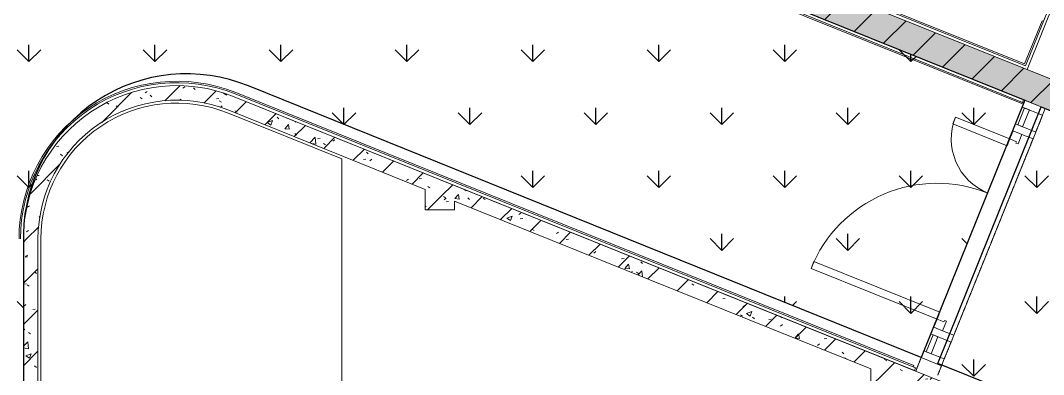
# Model space of a CAD drawing. Header units: millimetres. Extents: x -584918 to 2941280, y 3000189 to 4229862.
# Drawn here: x -453326 to -446325, y 3865582 to 3868007 of the extents above; entities that cross this region are included whole.
import ezdxf

# ---------------------------------------------------------------- set-up
doc = ezdxf.new("R2010")
doc.units = ezdxf.units.MM
doc.linetypes.add('ASVP_Штриховая_ш3 п1_5', pattern=[4.5, 3, -1.5])
for name, color, linetype, lineweight in [('Витраж', 7, 'Continuous', 0), ('Двери', 7, 'Continuous', 0), ('Линии разделители', 7, 'ASVP_Штриховая_ш3 п1_5', 0), ('Панели витража', 7, 'Continuous', 0), ('Перекрытие', 7, 'Continuous', 0), ('Стены внутренние', 7, 'Continuous', 0), ('Стены несущие', 7, 'Continuous', 0), ('Стены отделка', 7, 'Continuous', 0), ('экспертиза условные обозначения', 1, 'Continuous', 0)]:
    doc.layers.add(name, color=color, linetype=linetype, lineweight=lineweight)
pattern_1 = [(45, (-445536.98, 3844560.27), (-141.4214, 141.4214), [])]
pattern_2 = [(50, (-445536.98, 3844560.27), (364.368, -31.8783), [38.1, -419.1]), (355, (-445536.98, 3844560.27), (-70.486, 382.1133), [30.48, -335.28]), (100.451, (-445506.6, 3844557.6), (293.885, 350.2334), [32.38, -356.18]), (46.184, (-445537, 3844661.87), (542.1585, -84.086), [57.15, -628.65]), (96.636, (-445491.8, 3844654.86), (474.805, 494.855), [48.57, -534.27]), (351.184, (-445537, 3844661.87), (474.81, 494.85), [45.72, -502.92]), (21, (-445486.18, 3844636.47), (303.2285, -204.5305), [38.1, -419.1]), (326, (-445486.18, 3844636.47), (123.604, 368.376), [30.48, -335.28]), (71.451, (-445460.9, 3844619.42), (426.834, 163.8427), [32.38, -356.18]), (37.5, (-445536.98, 3844560.27), (6.17665, 169.11015), [16.764, -314.452, 16.764, -323.596, -336.55]), (37.5, (-445536.98, 3844560.27), (6.17665, 169.11015), [-671.576, 16.764, -319.786]), (7.5, (-445536.98, 3844560.27), (133.6389, 200.3615), [16.764, -177.292, 16.764, -306.832, -128.27]), (7.5, (-445536.98, 3844560.27), (133.6389, 200.3615), [-517.652, 16.764, -111.506]), (327.5, (-445650.27, 3844560.27), (271.1818, -11.45836), [16.764, -110.236, 16.764, -379.476, -525.78]), (327.5, (-445650.27, 3844560.27), (271.1818, -11.45836), [-523.24, 16.764, -509.016]), (317.5, (-445701.07, 3844560.27), (296.2585, 50.8528), [16.764, -148.336, 16.764, -246.38, -373.38]), (317.5, (-445701.07, 3844560.27), (296.2585, 50.8528), [-428.244, 16.764, -356.616])]
pattern_3 = [(90, (-445940.84, 3599179.46), (-431.0523, 431.0523), [114.3, -747.8046]), (45, (-445940.84, 3599179.46), (-431.0523, 431.0523), [114.3, -495.3]), (135, (-445940.84, 3599179.46), (-431.0523, -431.0523), [114.3, -495.3])]

# ---------------------------------------------------------------- blocks, each defined once
blk = doc.blocks.new('Прямоугольный импост - 50х150 мм-7546359-АР Этаж 02')
at = {"layer": 'Витраж', "lineweight": 18}
for p, q in [((0, 115), (-50, 115)), ((-50, 115), (-50, -35)), ((0, -35), (0, 115)), ((-50, -35), (0, -35))]:
    blk.add_line(p, q, dxfattribs=at)
blk = doc.blocks.new('ASVP_ДверьАлюминиеваяВитражная_2 полотна - Остекленная Внутренняя-7554606-АР Этаж 02')
at = {"layer": 'Двери', "lineweight": 18}
for p, q in [((-665, 962.5), (-615, 962.5)), ((-665, 32.5), (-665, 962.5)), ((-615, 962.5), (-615, 32.5)), ((665, 432.5), (615, 432.5)), ((615, 432.5), (615, 32.5)), ((665, 32.5), (665, 432.5)), ((-725, 32.5), (-665, 32.5)), ((-725, -32.5), (-725, 32.5)), ((-615, 32.5), (-665, 32.5)), ((-665, 32.5), (-665, -17.5)), ((615, 32.5), (665, 32.5)), ((725, 32.5), (665, 32.5)), ((665, 32.5), (665, -17.5)), ((725, -32.5), (725, 32.5)), ((-655, -32.5), (-725, -32.5)), ((-665, -17.5), (-655, -17.5)), ((-655, -17.5), (-655, -32.5)), ((665, -17.5), (655, -17.5)), ((655, -17.5), (655, -32.5)), ((655, -32.5), (725, -32.5))]:
    blk.add_line(p, q, dxfattribs=at)
at = {"layer": 'Двери'}
for centre, radius, start, end in [((-665, 32.5), 930, 360, 90), ((665, 32.5), 400, 90, 180)]:
    blk.add_arc(centre, radius, start, end, dxfattribs=at)
blk = doc.blocks.new('Системная панель - Cтеклопакет Двухкамерный_36 мм-7554980-АР Этаж 02')
at = {"layer": 'Панели витража', "lineweight": 18}
for p, q in [((62.5, 18), (-62.5, 18)), ((-62.5, 18), (-62.5, -18)), ((62.5, -18), (62.5, 18)), ((-62.5, -18), (62.5, -18))]:
    blk.add_line(p, q, dxfattribs=at)
blk = doc.blocks.new('Прямоугольный импост - 50х150 мм-7546361-АР Этаж 02')
at = {"layer": 'Витраж', "lineweight": 18}
for p, q in [((-50, 115), (0, 115)), ((-50, -35), (-50, 115)), ((0, 115), (0, -35)), ((0, -35), (-50, -35))]:
    blk.add_line(p, q, dxfattribs=at)
blk = doc.blocks.new('Прямоугольный импост - 50х120 мм _горизонтальный импост витража_-6338275-АР Этаж 02')
at = {"layer": 'Витраж'}
for p, q in [((-1607, 21184.6), (-1560.2, 21300.5)), ((-1448.9, 21255.7), (-1495.6, 21139.7))]:
    blk.add_line(p, q, dxfattribs=at)
blk = doc.blocks.new('Прямоугольный импост - 50х150 мм-7554605-АР Этаж 02')
at = {"layer": 'Витраж', "lineweight": 18}
for p, q in [((-25, 115), (25, 115)), ((-25, -35), (-25, 115)), ((25, 115), (25, 32.5)), ((25, -35), (-25, -35)), ((25, -32.5), (25, -35))]:
    blk.add_line(p, q, dxfattribs=at)
blk = doc.blocks.new('Прямоугольный импост - 50х150 мм-V76-АР Этаж 02')
at = {"layer": 'Витраж', "lineweight": 18}
for p, q in [((-25, 115), (25, 115)), ((-25, 32.5), (-25, 115)), ((25, 115), (25, -35)), ((-25, -35), (-25, -32.5)), ((25, -35), (-25, -35))]:
    blk.add_line(p, q, dxfattribs=at)

msp = doc.modelspace()

# ---------------------------------------------------------------- hatches: boundary and pattern name
at = {"layer": 'Стены внутренние'}
h = msp.add_hatch(dxfattribs=at)
h.set_pattern_fill('FP_1', color=256, style=0, pattern_type=2)
h.set_pattern_definition(pattern_1)
h.paths.add_polyline_path([(-444546.396, 3866692.656), (-444471.64, 3866878.16), (-448077.985, 3868331.463), (-448152.74, 3868145.959), (-444553.871, 3866695.669)])
h.paths.add_polyline_path([(-449544.018, 3868706.624), (-449469.263, 3868892.127), (-449899.33, 3869065.438), (-449974.085, 3868879.934), (-449582.653, 3868722.193)])
h.paths.add_polyline_path([(-451365.364, 3869440.599), (-451290.609, 3869626.103), (-452930.613, 3870287), (-453005.368, 3870101.496), (-451372.839, 3869443.611)])
h = msp.add_hatch(dxfattribs=at)
h.set_pattern_fill('FP_2', color=256, style=0, pattern_type=2)
h.set_pattern_definition(pattern_2)
h.paths.add_polyline_path([(-444546.396, 3866692.656), (-444471.64, 3866878.16), (-448077.985, 3868331.463), (-448152.74, 3868145.959), (-444553.871, 3866695.669)])
h.paths.add_polyline_path([(-449544.018, 3868706.624), (-449469.263, 3868892.127), (-449899.33, 3869065.438), (-449974.085, 3868879.934), (-449582.653, 3868722.193)])
h.paths.add_polyline_path([(-451365.364, 3869440.599), (-451290.609, 3869626.103), (-452930.613, 3870287), (-453005.368, 3870101.496), (-451372.839, 3869443.611)])
h = msp.add_hatch(dxfattribs=at)
h.set_pattern_fill('FP_1', color=256, style=0, pattern_type=2)
h.set_pattern_definition(pattern_1)
h.paths.add_polyline_path([(-453306.082, 3866511.202), (-453206.082, 3866511.202), (-453199.815, 3866620.149), (-453179.946, 3866731.542), (-453150.168, 3866832.311), (-453107.444, 3866932.727), (-453053.486, 3867027.581), (-452989.006, 3867115.621), (-452914.856, 3867195.686), (-452832.012, 3867266.719), (-452741.569, 3867327.782), (-452636.538, 3867381.188), (-452534.343, 3867419.057), (-452436.983, 3867443.82), (-452328.836, 3867458.412), (-452219.729, 3867460.506), (-452107.142, 3867449.228), (-451997.341, 3867424.875), (-451900.995, 3867392.345), (-451863.617, 3867485.097), (-451971.434, 3867521.883), (-452082.602, 3867546.772), (-452195.812, 3867559.471), (-452313.132, 3867559.471), (-452427.967, 3867546.772), (-452539.643, 3867521.889), (-452649.748, 3867484.172), (-452745.89, 3867439.959), (-452843.624, 3867381.429), (-452934.443, 3867312.655), (-453017.276, 3867234.448), (-453091.149, 3867147.727), (-453155.192, 3867053.513), (-453208.652, 3866952.916), (-453250.899, 3866847.119), (-453283.031, 3866727.658), (-453300.163, 3866620.149)])
h = msp.add_hatch(dxfattribs=at)
h.set_pattern_fill('FP_2', color=256, style=0, pattern_type=2)
h.set_pattern_definition(pattern_2)
h.paths.add_polyline_path([(-453306.082, 3866511.202), (-453206.082, 3866511.202), (-453199.815, 3866620.149), (-453179.946, 3866731.542), (-453150.168, 3866832.311), (-453107.444, 3866932.727), (-453053.486, 3867027.581), (-452989.006, 3867115.621), (-452914.856, 3867195.686), (-452832.012, 3867266.719), (-452741.569, 3867327.782), (-452636.538, 3867381.188), (-452534.343, 3867419.057), (-452436.983, 3867443.82), (-452328.836, 3867458.412), (-452219.729, 3867460.506), (-452107.142, 3867449.228), (-451997.341, 3867424.875), (-451900.995, 3867392.345), (-451863.617, 3867485.097), (-451971.434, 3867521.883), (-452082.602, 3867546.772), (-452195.812, 3867559.471), (-452313.132, 3867559.471), (-452427.967, 3867546.772), (-452539.643, 3867521.889), (-452649.748, 3867484.172), (-452745.89, 3867439.959), (-452843.624, 3867381.429), (-452934.443, 3867312.655), (-453017.276, 3867234.448), (-453091.149, 3867147.727), (-453155.192, 3867053.513), (-453208.652, 3866952.916), (-453250.899, 3866847.119), (-453283.031, 3866727.658), (-453300.163, 3866620.149)])
h = msp.add_hatch(dxfattribs=at)
h.set_pattern_fill('FP_1', color=256, style=0, pattern_type=2)
h.set_pattern_definition(pattern_1)
h.paths.add_polyline_path([(-445819.684, 3864941.668), (-445782.306, 3865034.42), (-451863.617, 3867485.097), (-451900.995, 3867392.345), (-446049.846, 3865034.42)])
h = msp.add_hatch(dxfattribs=at)
h.set_pattern_fill('FP_2', color=256, style=0, pattern_type=2)
h.set_pattern_definition(pattern_2)
h.paths.add_polyline_path([(-445819.684, 3864941.668), (-445782.306, 3865034.42), (-451863.617, 3867485.097), (-451900.995, 3867392.345), (-446049.846, 3865034.42)])
h = msp.add_hatch(dxfattribs=at)
h.set_pattern_fill('FP_1', color=256, style=0, pattern_type=2)
h.set_pattern_definition(pattern_1)
h.paths.add_polyline_path([(-450456.082, 3866709.598), (-450356.082, 3866709.598), (-450356.082, 3866769.769), (-450556.082, 3866850.366), (-450556.082, 3866709.598), (-450548.528, 3866709.598)])
h = msp.add_hatch(dxfattribs=at)
h.set_pattern_fill('FP_2', color=256, style=0, pattern_type=2)
h.set_pattern_definition(pattern_2)
h.paths.add_polyline_path([(-450456.082, 3866709.598), (-450356.082, 3866709.598), (-450356.082, 3866769.769), (-450556.082, 3866850.366), (-450556.082, 3866709.598), (-450548.528, 3866709.598)])
h = msp.add_hatch(dxfattribs=at)
h.set_pattern_fill('FP_1', color=256, style=0, pattern_type=2)
h.set_pattern_definition(pattern_1)
h.paths.add_polyline_path([(-453306.082, 3865409.598), (-453206.082, 3865409.598), (-453206.082, 3866511.202), (-453306.082, 3866511.202), (-453306.082, 3865459.028)])
h = msp.add_hatch(dxfattribs=at)
h.set_pattern_fill('FP_2', color=256, style=0, pattern_type=2)
h.set_pattern_definition(pattern_2)
h.paths.add_polyline_path([(-453306.082, 3865409.598), (-453206.082, 3865409.598), (-453206.082, 3866511.202), (-453306.082, 3866511.202), (-453306.082, 3865459.028)])
h = msp.add_hatch(dxfattribs=at)
h.set_pattern_fill('FP_1', color=256, style=0, pattern_type=2)
h.set_pattern_definition(pattern_1)
h.paths.add_polyline_path([(-447506.082, 3861009.598), (-447406.082, 3861009.598), (-447406.082, 3865580.963), (-447506.082, 3865621.261), (-447506.082, 3861122.249)])
h = msp.add_hatch(dxfattribs=at)
h.set_pattern_fill('FP_2', color=256, style=0, pattern_type=2)
h.set_pattern_definition(pattern_2)
h.paths.add_polyline_path([(-447506.082, 3861009.598), (-447406.082, 3861009.598), (-447406.082, 3865580.963), (-447506.082, 3865621.261), (-447506.082, 3861122.249)])
at = {"layer": 'экспертиза условные обозначения', "lineweight": -3}
h = msp.add_hatch(dxfattribs=at)
h.set_pattern_fill('GRASS', color=3, scale=24)
h.set_pattern_definition(pattern_3)
edge = h.paths.add_edge_path()
edge.add_line((-464117.667, 3872531.111), (-463407.492, 3874293.397))
edge.add_line((-463407.492, 3874293.397), (-446452.447, 3867460.767))
edge.add_line((-446452.447, 3867460.767), (-447162.622, 3865698.481))
edge.add_line((-447162.622, 3865698.481), (-451766.386, 3867559.12))
edge.add_arc((-452188.302, 3866523.809), 1117.981, 67.8278443, 178.9159405)
edge.add_line((-453306.082, 3866544.96), (-453306.082, 3864709.598))
edge.add_line((-453306.082, 3864709.598), (-456258.851, 3864709.598))
edge.add_line((-456258.851, 3864709.598), (-456256.082, 3869363.01))
edge.add_line((-456256.082, 3869363.01), (-460266.386, 3870984.493))
edge.add_line((-460266.386, 3870984.493), (-462958.851, 3872069.516))
h = msp.add_hatch(dxfattribs=at)
h.set_pattern_fill('GRASS', color=3, scale=24)
h.set_pattern_definition(pattern_3)
edge = h.paths.add_edge_path()
edge.add_line((-447049.451, 3865658.265), (-446341.145, 3867415.913))
edge.add_line((-446341.145, 3867415.913), (-444564.946, 3866700.132))
edge.add_line((-444564.946, 3866700.132), (-442509.176, 3871801.486))
edge.add_line((-442509.176, 3871801.486), (-441117.898, 3871240.821))
edge.add_line((-441117.898, 3871240.821), (-443173.668, 3866139.467))
edge.add_line((-443173.668, 3866139.467), (-432539.664, 3861854.123))
edge.add_line((-432539.664, 3861854.123), (-433249.838, 3860091.837))
edge.add_line((-433249.838, 3860091.837), (-438544.928, 3862225.679))
edge.add_arc((-438931.415, 3861168.873), 1125.26, 69.9119077, 178.1393932)
edge.add_line((-440056.082, 3861205.408), (-440056.082, 3859309.598))
edge.add_line((-440056.082, 3859309.598), (-442806.082, 3859309.598))
edge.add_line((-442806.082, 3859309.598), (-442806.082, 3863942.86))
edge.add_line((-442806.082, 3863942.86), (-445766.386, 3865141.209))
edge.add_line((-445766.386, 3865141.209), (-447049.451, 3865658.265))

# ---------------------------------------------------------------- linework, layer by layer
at = {"layer": 'Линии разделители'}
for p, q in [((-446378.73, 3867242.384), (-446332.008, 3867358.324)), ((-446536.547, 3867252.075), (-446558.973, 3867196.424)), ((-446939.394, 3865851.106), (-446397.419, 3867196.008)), ((-446577.662, 3867150.048), (-447037.407, 3866009.2)), ((-447056.096, 3865962.824), (-447078.522, 3865907.172)), ((-447004.805, 3865688.79), (-446958.083, 3865804.73)), ((-447162.622, 3865698.481), (-447199.999, 3865605.729)), ((-447049.658, 3865577.488), (-447023.494, 3865642.414))]:
    msp.add_line(p, q, dxfattribs=at)
at = {"layer": 'Перекрытие'}
for p, q in [((-451126.082, 3867058.504), (-451908.47, 3867373.795)), ((-446332.008, 3867358.324), (-446378.73, 3867242.384)), ((-446558.973, 3867196.424), (-446536.547, 3867252.075)), ((-446397.419, 3867196.008), (-446939.394, 3865851.106)), ((-447037.407, 3866009.2), (-446577.662, 3867150.048)), ((-451126.082, 3865429.598), (-451126.082, 3867058.504)), ((-453186.082, 3866511.202), (-453186.082, 3865429.598)), ((-447078.522, 3865907.172), (-447056.096, 3865962.824)), ((-446958.083, 3865804.73), (-447004.805, 3865688.79)), ((-447199.999, 3865605.729), (-447162.622, 3865698.481)), ((-447023.494, 3865642.414), (-447049.658, 3865577.488))]:
    msp.add_line(p, q, dxfattribs=at)
msp.add_arc((-452256.082, 3866511.202), 930, 68.0513009, 180, dxfattribs=at)
at = {"layer": 'Стены внутренние'}
for p, q in [((-448066.771, 3868359.289), (-446454.593, 3867709.605)), ((-446463.66, 3867432.941), (-448163.953, 3868118.134)), ((-446454.593, 3867709.605), (-446335.581, 3868004.931)), ((-446335.581, 3868004.931), (-446326.305, 3868001.193)), ((-451852.404, 3867512.923), (-447211.974, 3865642.899)), ((-446469.198, 3867445.954), (-446459.922, 3867442.216)), ((-447211.974, 3865642.899), (-447215.712, 3865633.624))]:
    msp.add_line(p, q, dxfattribs=at)
msp.add_arc((-452256.082, 3866511.202), 1080, 68.0513009, 180, dxfattribs=at)
at = {"layer": 'Стены несущие'}
for p, q in [((-444582.943, 3866923.013), (-448077.985, 3868331.463)), ((-448152.74, 3868145.959), (-446461.722, 3867464.504)), ((-442856.082, 3863855.195), (-451863.617, 3867485.097)), ((-444657.698, 3866737.51), (-446461.722, 3867464.504)), ((-451900.995, 3867392.345), (-450556.082, 3866850.366)), ((-450556.082, 3866850.366), (-450556.082, 3866709.598)), ((-450356.082, 3866769.769), (-447506.082, 3865621.261)), ((-450356.082, 3866709.598), (-450356.082, 3866769.769)), ((-450556.082, 3866709.598), (-450356.082, 3866709.598)), ((-453306.082, 3866511.202), (-453306.082, 3865409.598)), ((-453206.082, 3865409.598), (-453206.082, 3866511.202)), ((-447506.082, 3865621.261), (-447506.082, 3865409.598))]:
    msp.add_line(p, q, dxfattribs=at)
for radius in [1050, 950]:
    msp.add_arc((-452256.082, 3866511.202), radius, 68.0513009, 180, dxfattribs=at)
at = {"layer": 'Стены отделка'}
for p, q in [((-444437.842, 3872687.38), (-446449.055, 3867696.592)), ((-446437.98, 3867670.566), (-444419.292, 3872679.905)), ((-446449.055, 3867696.592), (-448070.509, 3868350.013)), ((-448160.215, 3868127.409), (-446469.198, 3867445.954)), ((-451863.617, 3867485.097), (-447209.275, 3865609.467)), ((-447201.799, 3865628.017), (-451856.142, 3867503.648)), ((-446469.198, 3867445.954), (-446461.722, 3867464.504)), ((-453306.082, 3864709.598), (-453306.082, 3866511.202)), ((-447209.275, 3865609.467), (-447201.799, 3865628.017))]:
    msp.add_line(p, q, dxfattribs=at)
for radius in [1070, 1050]:
    msp.add_arc((-452256.082, 3866511.202), radius, 68.0513009, 180, dxfattribs=at)
at = {"layer": 'экспертиза условные обозначения', "color": 3, "lineweight": -3}
for points in [[(-464117.667, 3872531.111), (-463407.492, 3874293.397), (-446452.447, 3867460.767), (-447162.622, 3865698.481), (-451766.386, 3867559.12, 0.52661635), (-453306.082, 3866544.96), (-453306.082, 3864709.598), (-456258.851, 3864709.598), (-456256.082, 3869363.01), (-460266.386, 3870984.493), (-462958.851, 3872069.516)], [(-447049.451, 3865658.265), (-446341.145, 3867415.913), (-444564.946, 3866700.132), (-442509.176, 3871801.486), (-441117.898, 3871240.821), (-443173.668, 3866139.467), (-432539.664, 3861854.123), (-433249.838, 3860091.837), (-438544.928, 3862225.679, 0.51077637), (-440056.082, 3861205.408), (-440056.082, 3859309.598), (-442806.082, 3859309.598), (-442806.082, 3863942.86), (-445766.386, 3865141.209), (-447049.451, 3865658.265)]]:
    msp.add_lwpolyline(points, format="xyb", dxfattribs=at)

# ---------------------------------------------------------------- block references
at = {"layer": 'Витраж', "extrusion": (0, 0, -1), "rotation": 111.9486990835425}
for name, p in [('Прямоугольный импост - 50х150 мм-7546361-АР Этаж 02', (446419.984, 3867447.684)), ('Прямоугольный импост - 50х150 мм-V76-АР Этаж 02', (446494.739, 3867262.181)), ('Прямоугольный импост - 50х150 мм-7554605-АР Этаж 02', (447055.403, 3865870.902))]:
    msp.add_blockref(name, p, dxfattribs=at)
at = {"layer": 'Витраж'}
for p in [(-444910.906, 3846113.86), (-445536.981, 3844560.265)]:
    msp.add_blockref('Прямоугольный импост - 50х120 мм _горизонтальный импост витража_-6338275-АР Этаж 02', p, dxfattribs=at)
at = {"layer": 'Витраж', "rotation": 248.0513009164575}
msp.add_blockref('Прямоугольный импост - 50х150 мм-7546359-АР Этаж 02', (-447130.159, 3865685.399), dxfattribs=at)
at = {"layer": 'Двери', "rotation": 68.05130091645754}
msp.add_blockref('ASVP_ДверьАлюминиеваяВитражная_2 полотна - Остекленная Внутренняя-7554606-АР Этаж 02', (-446775.071, 3866566.541), dxfattribs=at)
at = {"layer": 'Панели витража', "rotation": 68.05130091645754}
for p in [(-446462.034, 3867343.339), (-447088.109, 3865789.744)]:
    msp.add_blockref('Системная панель - Cтеклопакет Двухкамерный_36 мм-7554980-АР Этаж 02', p, dxfattribs=at)

doc.saveas('drawing.dxf')
